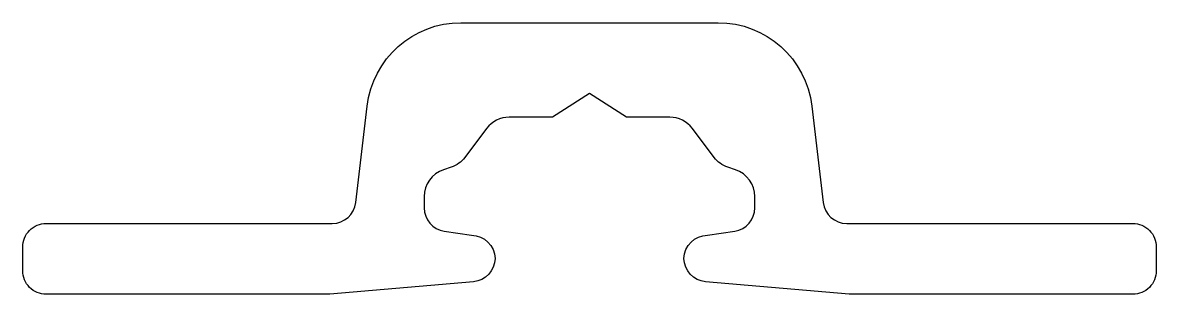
# Model space of a CAD drawing. Extents: x 12481.7 to 12529.7, y 641.8 to 653.3.
import ezdxf

# ---------------------------------------------------------------- set-up
doc = ezdxf.new("R2010")
doc.units = 0
doc.layers.get('0').update_dxf_attribs({"linetype": 'CONTINUOUS'})

msp = doc.modelspace()

# ---------------------------------------------------------------- linework, layer by layer
msp.add_lwpolyline([(12504.116, 649.306), (12502.289, 649.306, 0.235771), (12501.329, 648.827), (12500.411, 647.605, -0.152266), (12499.831, 647.187), (12499.506, 647.079, 0.322823), (12498.686, 645.941), (12498.686, 645.467, 0.371247), (12499.538, 644.478), (12500.686, 644.306, -0.410009), (12501.686, 643.32, -0.384747), (12500.773, 642.338), (12494.686, 641.806), (12482.686, 641.806, -0.414214), (12481.686, 642.806), (12481.686, 643.806, -0.414214), (12482.686, 644.806), (12494.797, 644.806, 0.380315), (12495.79, 645.689), (12496.27, 649.773, -0.380315), (12500.243, 653.306), (12511.129, 653.306, -0.380315), (12515.102, 649.773), (12515.582, 645.689, 0.380315), (12516.575, 644.806), (12528.686, 644.806, -0.414214), (12529.686, 643.806), (12529.686, 642.806, -0.414214), (12528.686, 641.806), (12516.686, 641.806), (12510.599, 642.338, -0.384747), (12509.686, 643.32, -0.410009), (12510.686, 644.306), (12511.834, 644.478, 0.371247), (12512.686, 645.467), (12512.686, 645.941, 0.322823), (12511.865, 647.079), (12511.541, 647.187, -0.152266), (12510.961, 647.605), (12510.042, 648.827, 0.235771), (12509.083, 649.306), (12507.256, 649.306), (12505.686, 650.306)], format="xyb", close=True)

doc.saveas('drawing.dxf')
